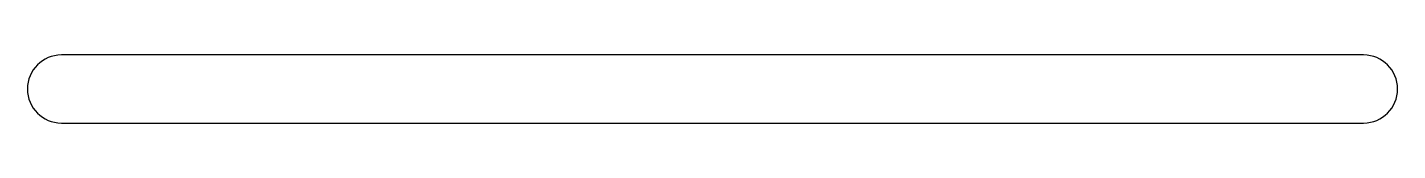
# Model space of a CAD drawing. Extents: x 7394 to 7595, y 22176 to 22186.
import ezdxf

# ---------------------------------------------------------------- set-up
doc = ezdxf.new("R2010")
doc.units = 0
doc.layers.get('0').update_dxf_attribs({"linetype": 'CONTINUOUS'})

msp = doc.modelspace()

# ---------------------------------------------------------------- linework, layer by layer
at = {"linetype": 'CONTINUOUS'}
for p, q in [((7590.13, 22185.74), (7398.82, 22185.74)), ((7398.82, 22175.74), (7590.13, 22175.74))]:
    msp.add_line(p, q, dxfattribs=at)
for centre, start, end in [((7398.82, 22180.74), 90, 270), ((7590.13, 22180.74), 270, 90)]:
    msp.add_arc(centre, 5, start, end, dxfattribs=at)

doc.saveas('drawing.dxf')
